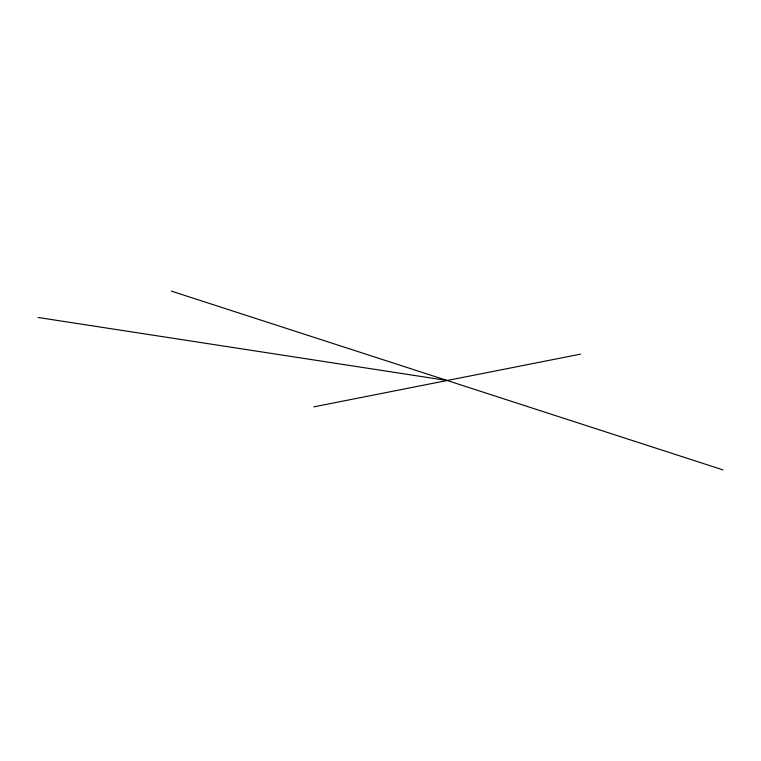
<?xml version="1.0" encoding="UTF-8"?>
<svg xmlns="http://www.w3.org/2000/svg" width="761" height="761" viewBox="0 0 761 761"><rect width="100%" height="100%" fill="white"/><g stroke="black" fill="none" stroke-linecap="round" stroke-linejoin="round"><path stroke-width="1.14" d="M313.817 406.859L580.538 354.141M38.05 317.47L447.183 380.5M171.415 291.121L722.95 469.879"/></g></svg>
